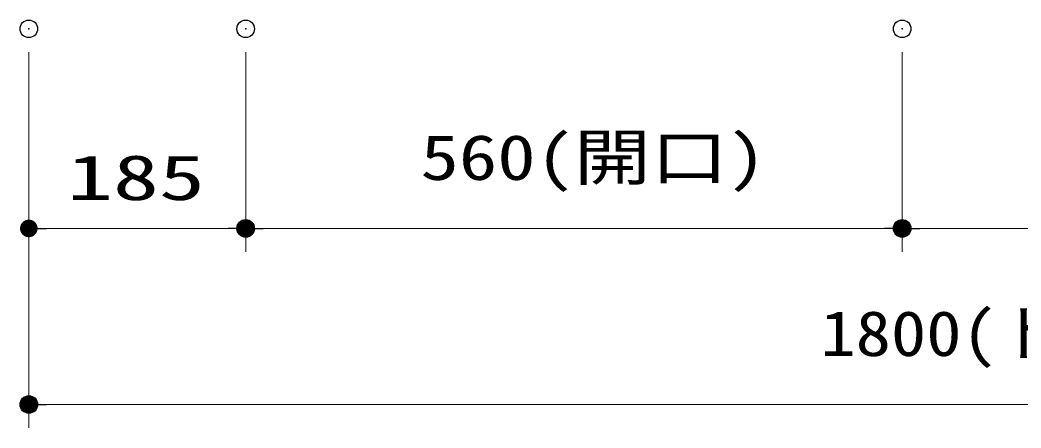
# Model space of a CAD drawing. Units: millimetres, scale not verified. Extents: x -9797 to 9797, y -4555 to 4555.
# Drawn here: x -7167 to -6313, y 590 to 938 of the extents above; entities that cross this region are included whole.
import ezdxf
from ezdxf.enums import TextEntityAlignment as Align

# ---------------------------------------------------------------- set-up
doc = ezdxf.new("R2010")
doc.units = ezdxf.units.MM
doc.header["$LTSCALE"] = 30
doc.header["$PDMODE"] = 32
doc.header["$PDSIZE"] = 15
for name, color, linetype, lineweight in [('0-0_0', 7, 'Continuous', 25), ('0-3_寸法ﾚｲﾔｰ', 30, 'Continuous', 13), ('0-4_DEFPOINTS', 7, 'Continuous', 25)]:
    doc.layers.add(name, color=color, linetype=linetype, lineweight=lineweight)
doc.styles.add('ＭＳ ゴシック', font='')
doc.styles.get('ＭＳ ゴシック').set_extended_font_data('MS Gothic')

# ---------------------------------------------------------------- blocks, each defined once
blk = doc.blocks.new('_DOT')
at = {"layer": '0-0_0', "color": 30}
blk.add_line((-15, 0), (-30, 0), dxfattribs=at)
for points in [[(0, 0), (-15, 0), (-14.88, 1.88)], [(0, 0), (-14.88, -1.88), (-15, 0)], [(0, 0), (-14.88, 1.88), (-14.53, 3.73)], [(0, 0), (-14.53, -3.73), (-14.88, -1.88)], [(0, 0), (-14.53, 3.73), (-13.95, 5.52)], [(0, 0), (-13.95, -5.52), (-14.53, -3.73)], [(0, 0), (-13.95, 5.52), (-13.14, 7.23)], [(0, 0), (-13.14, -7.23), (-13.95, -5.52)], [(0, 0), (-13.14, 7.23), (-12.14, 8.82)], [(0, 0), (-12.14, -8.82), (-13.14, -7.23)], [(0, 0), (-12.14, 8.82), (-10.93, 10.27)], [(0, 0), (-10.93, -10.27), (-12.14, -8.82)], [(0, 0), (-10.93, 10.27), (-9.56, 11.56)], [(0, 0), (-9.56, -11.56), (-10.93, -10.27)], [(0, 0), (-9.56, 11.56), (-8.04, 12.66)], [(0, 0), (-8.04, -12.66), (-9.56, -11.56)], [(0, 0), (-8.04, 12.66), (-6.39, 13.57)], [(0, 0), (-6.39, -13.57), (-8.04, -12.66)], [(0, 0), (-6.39, 13.57), (-4.64, 14.27)], [(0, 0), (-4.64, -14.27), (-6.39, -13.57)], [(0, 0), (-4.64, 14.27), (-2.81, 14.73)], [(0, 0), (-2.81, -14.73), (-4.64, -14.27)], [(0, 0), (-2.81, 14.73), (-0.94, 14.97)], [(0, 0), (-0.94, -14.97), (-2.81, -14.73)], [(0, 0), (-0.94, 14.97), (0.94, 14.97)], [(0, 0), (0.94, -14.97), (-0.94, -14.97)], [(0, 0), (0.94, 14.97), (2.81, 14.73)], [(0, 0), (2.81, 14.73), (4.64, 14.27)], [(0, 0), (4.64, 14.27), (6.39, 13.57)], [(0, 0), (6.39, 13.57), (8.04, 12.66)], [(0, 0), (8.04, 12.66), (9.56, 11.56)], [(0, 0), (9.56, 11.56), (10.93, 10.27)], [(0, 0), (10.93, 10.27), (12.14, 8.82)], [(0, 0), (12.14, 8.82), (13.14, 7.23)], [(0, 0), (13.14, 7.23), (13.95, 5.52)], [(0, 0), (13.95, 5.52), (14.53, 3.73)], [(0, 0), (14.53, 3.73), (14.88, 1.88)], [(0, 0), (14.88, 1.88), (15, 0)], [(0, 0), (2.81, -14.73), (0.94, -14.97)], [(0, 0), (4.64, -14.27), (2.81, -14.73)], [(0, 0), (6.39, -13.57), (4.64, -14.27)], [(0, 0), (8.04, -12.66), (6.39, -13.57)], [(0, 0), (9.56, -11.56), (8.04, -12.66)], [(0, 0), (10.93, -10.27), (9.56, -11.56)], [(0, 0), (12.14, -8.82), (10.93, -10.27)], [(0, 0), (13.14, -7.23), (12.14, -8.82)], [(0, 0), (13.95, -5.52), (13.14, -7.23)], [(0, 0), (14.53, -3.73), (13.95, -5.52)], [(0, 0), (14.88, -1.88), (14.53, -3.73)], [(0, 0), (15, 0), (14.88, -1.88)]]:
    blk.add_solid(points, dxfattribs=at)

msp = doc.modelspace()

# ---------------------------------------------------------------- linework, layer by layer
at = {"layer": '0-3_寸法ﾚｲﾔｰ'}
for p, q in [((-7159.02, 910), (-7159.02, 590)), ((-7159.02, 910), (-7159.02, 740)), ((-6974.02, 910), (-6974.02, 740)), ((-6974.02, 910), (-6974.02, 740)), ((-6414.02, 910), (-6414.02, 740)), ((-6414.02, 910), (-6414.02, 740)), ((-7144.02, 760), (-6989.02, 760)), ((-6959.02, 760), (-6429.02, 760)), ((-6009.02, 760), (-6399.02, 760)), ((-5374.02, 610), (-7144.02, 610))]:
    msp.add_line(p, q, dxfattribs=at)
at = {"layer": '0-4_DEFPOINTS'}
for p in [(-7159.02, 930), (-6974.02, 930), (-6414.02, 930), (-6974.02, 760), (-6414.02, 760), (-7159.02, 610)]:
    msp.add_point(p, dxfattribs=at)

# ---------------------------------------------------------------- block references
at = {"layer": '0-3_寸法ﾚｲﾔｰ', "xscale": 0.5, "yscale": 0.5, "rotation": 180}
for p in [(-7159.02, 760), (-6974.02, 760), (-6414.02, 760), (-7159.02, 610)]:
    msp.add_blockref('_DOT', p, dxfattribs=at)
at = {"layer": '0-3_寸法ﾚｲﾔｰ', "xscale": 0.5, "yscale": 0.5}
for p in [(-6974.02, 760), (-6414.02, 760)]:
    msp.add_blockref('_DOT', p, dxfattribs=at)

# ---------------------------------------------------------------- texts
at = {"layer": '0-3_寸法ﾚｲﾔｰ', "style": 'ＭＳ ゴシック'}
for s, height, width, p in [('560(開口)', 38.49, 1.25, (-6824.87, 789.74)), ('185', 38.49, 1.5, (-7126.52, 772.6)), ('1800(トップ寸法)', 38.48, 1.15, (-6483.78, 639.74))]:
    msp.add_text(s, height=height, dxfattribs=dict(at, width=width)).set_placement(p, align=Align.BOTTOM_LEFT)

doc.saveas('drawing.dxf')
